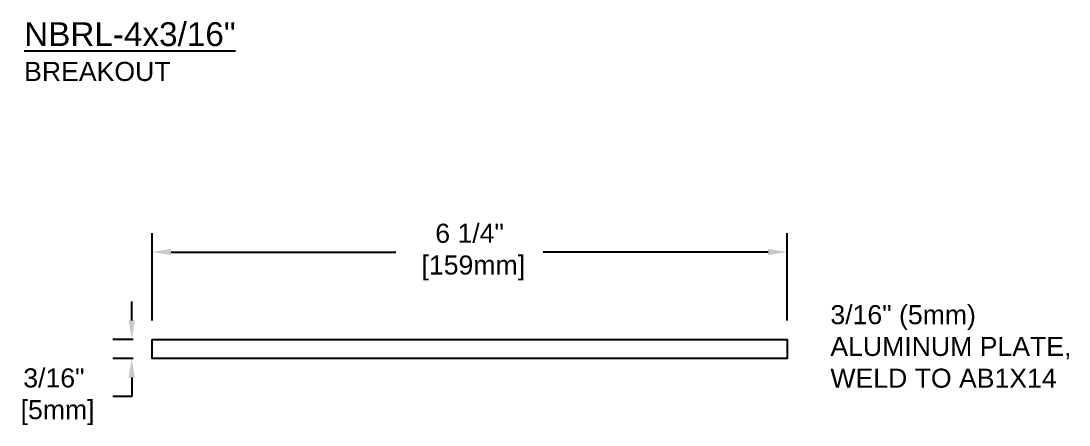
# Model space of a CAD drawing. Header units: inches. Extents: x -2.5 to 41.1, y -5.8 to 5.4.
# Drawn here: x 30.82 to 41.13, y 0.61 to 4.59 of the extents above; entities that cross this region are included whole.
import ezdxf

# ---------------------------------------------------------------- set-up
doc = ezdxf.new("R2010")
doc.units = ezdxf.units.IN
doc.header["$MEASUREMENT"] = 0
for name, color, linetype in [('Dimensions', 3, 'Continuous'), ('Metals', 7, 'Continuous'), ('Text', 2, 'Continuous')]:
    doc.layers.add(name, color=color, linetype=linetype)
doc.styles.add('ARIAL', font='arial.ttf')
doc.dimstyles.new('Arial', dxfattribs={"dimscale": 1.5, "dimtxt": 0.125, "dimasz": 0.125, "dimexe": 0.125, "dimexo": 0.125, "dimgap": 0.125, "dimtad": 0, "dimtih": 1, "dimtoh": 1, "dimdec": 4, "dimzin": 0, "dimdsep": 46, "dimlunit": 4, "dimtxsty": 'ARIAL', "dimcen": 0.125, "dimadec": 0, "dimazin": 0, "dimtfac": 1, "dimtdec": 4, "dimtofl": 0, "dimtmove": 0, "dimatfit": 3, "dimfxl": 0, "dimfrac": 2, "dimtolj": 1, "dimtzin": 0, "dimarcsym": 0})

# ---------------------------------------------------------------- blocks, each defined once
blk = doc.blocks.new('*D17')
at = {"layer": 'Defpoints', "color": 0}
for p in [(38.36, 2.312), (32.11, 1.451), (38.36, 1.451)]:
    blk.add_point(p, dxfattribs=at)
at = {"layer": 'Dimensions', "color": 0, "lineweight": -2}
for p, q in [((32.11, 1.638), (32.11, 2.499)), ((38.36, 1.638), (38.36, 2.499)), ((32.298, 2.312), (34.51, 2.312)), ((38.173, 2.312), (35.96, 2.312))]:
    blk.add_line(p, q, dxfattribs=at)
at = {"layer": 'Dimensions', "color": 0}
for points in [[(32.298, 2.343), (32.298, 2.281), (32.11, 2.312)], [(38.173, 2.343), (38.173, 2.281), (38.36, 2.312)]]:
    blk.add_solid(points, dxfattribs=at)
at = {"layer": 'Dimensions', "color": 0, "insert": (35.235, 2.312), "char_height": 0.1875, "attachment_point": 5, "style": 'ARIAL'}
blk.add_mtext('\\A1;6 1/4"\\P [159mm]', dxfattribs=at)
blk = doc.blocks.new('*D18')
at = {"layer": 'Defpoints', "color": 0}
for p in [(32.11, 1.451), (31.91, 1.263), (32.11, 1.263)]:
    blk.add_point(p, dxfattribs=at)
at = {"layer": 'Dimensions', "color": 0, "lineweight": -2}
for p, q in [((31.91, 1.638), (31.91, 1.826)), ((31.923, 1.451), (31.723, 1.451)), ((31.923, 1.263), (31.723, 1.263)), ((31.91, 1.076), (31.91, 0.888)), ((31.91, 0.888), (31.723, 0.888))]:
    blk.add_line(p, q, dxfattribs=at)
at = {"layer": 'Dimensions', "color": 0}
for points in [[(31.879, 1.638), (31.941, 1.638), (31.91, 1.451)], [(31.879, 1.076), (31.941, 1.076), (31.91, 1.263)]]:
    blk.add_solid(points, dxfattribs=at)
at = {"layer": 'Dimensions', "color": 0, "insert": (31.144, 0.888), "char_height": 0.1875, "attachment_point": 5, "style": 'ARIAL'}
blk.add_mtext('\\A1;3/16"\\P [5mm]', dxfattribs=at)

msp = doc.modelspace()

# ---------------------------------------------------------------- linework, layer by layer
at = {"layer": 'Metals'}
msp.add_lwpolyline([(32.11008, 1.45055), (38.36008, 1.45055), (38.36008, 1.26305), (32.11008, 1.26305)], close=True, dxfattribs=at)

# ---------------------------------------------------------------- texts
at = {"layer": 'Text', "insert": (30.85121, 4.57426), "char_height": 0.1875, "width": 7.5157046, "attachment_point": 1, "style": 'ARIAL'}
msp.add_mtext('{\\H1.25x;\\LNBRL-4x3/16"\\P}BREAKOUT', dxfattribs=at)
at = {"layer": 'Text', "insert": (38.78556, 1.38124), "char_height": 0.1875, "attachment_point": 4, "style": 'ARIAL'}
msp.add_mtext('3/16" (5mm)\\PALUMINUM PLATE,\\PWELD TO AB1X14', dxfattribs=at)

# ---------------------------------------------------------------- dimensions: what is measured, and where the dimension line sits
at = {"layer": 'Dimensions'}
dim = msp.add_linear_dim(base=(38.36008, 2.31194), p1=(32.11008, 1.45055), p2=(38.36008, 1.45055), dimstyle='Arial', override={"dimlunit": 4, "dimpost": '\\X'}, dxfattribs=at)
dim.commit()
dim.dimension.update_dxf_attribs({"geometry": '*D17', "text_midpoint": (35.23508, 2.31194), "dimtype": 160})
dim = msp.add_linear_dim(base=(31.91023, 1.26305), p1=(32.11008, 1.45055), p2=(32.11008, 1.26305), angle=90, dimstyle='Arial', override={"dimpost": '\\X'}, dxfattribs=at)
dim.commit()
dim.dimension.update_dxf_attribs({"geometry": '*D18', "text_midpoint": (31.14354, 0.88805), "dimtype": 160})

doc.saveas('drawing.dxf')
